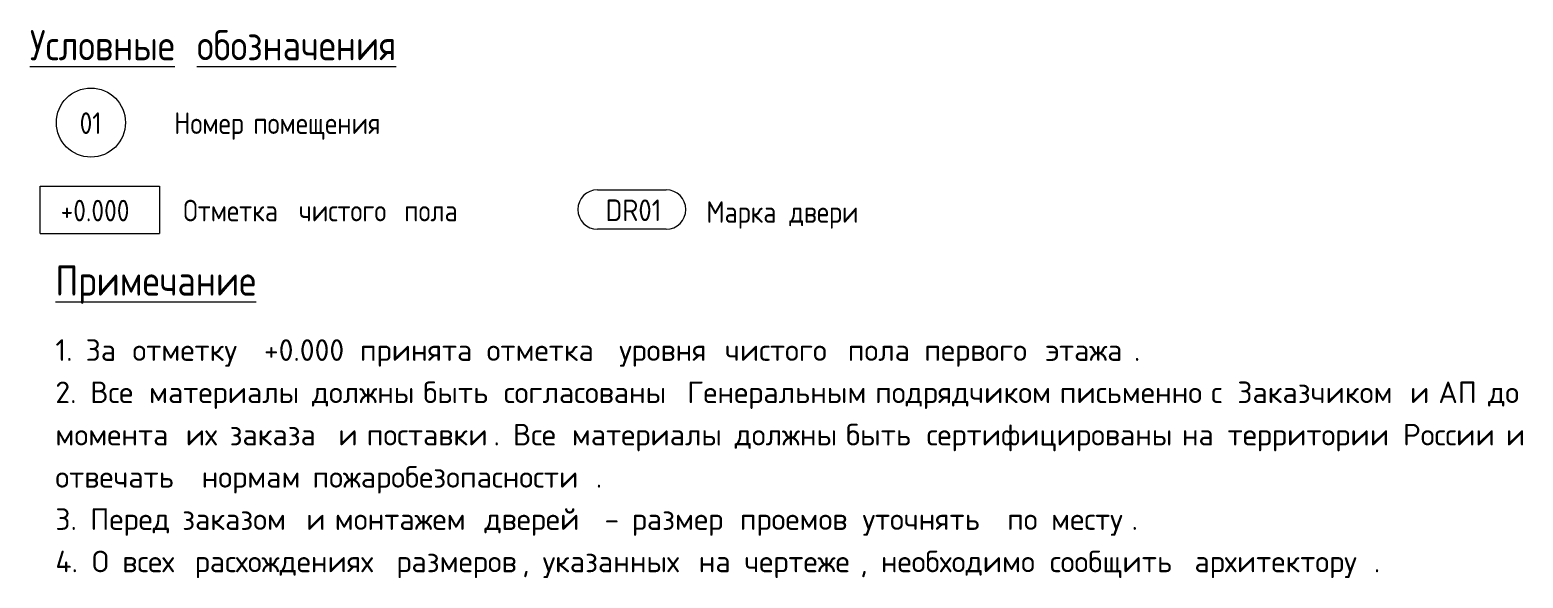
# Model space of a CAD drawing. Header units: millimetres. Extents: x -3456 to 185767, y -8553 to 29000.
# Drawn here: x 39019.9 to 39192.8, y 2388.3 to 2451.8 of the extents above; entities that cross this region are included whole.
import ezdxf

# ---------------------------------------------------------------- set-up
doc = ezdxf.new("R2010")
doc.units = ezdxf.units.MM
doc.layers.add('A-DETL', color=7, linetype='Continuous', lineweight=9)
doc.layers.add('G-ANNO-TEXT', color=7, linetype='Continuous', lineweight=9)
doc.styles.add('GOST Common_3', font='GOST_Common.ttf', dxfattribs={"width": 0.9, "height": 3.5})
doc.styles.add('GOST Common_4', font='GOST_Common.ttf', dxfattribs={"width": 0.9, "height": 2.5})
doc.styles.add('ISOCPEUR_3', font='isocpeur.ttf', dxfattribs={"width": 0.9, "height": 2.5})
doc.styles.add('ISOCPEUR_4', font='isocpeur.ttf', dxfattribs={"height": 2.5})

msp = doc.modelspace()

# ---------------------------------------------------------------- linework, layer by layer
at = {"layer": 'A-DETL'}
for p, q in [((39021.05, 2433.7), (39034.85, 2433.7)), ((39021.05, 2428.2), (39021.05, 2433.7)), ((39034.85, 2433.7), (39034.85, 2428.2)), ((39085.59, 2433.27), (39093.53, 2433.27)), ((39021.05, 2428.2), (39034.85, 2428.2)), ((39093.53, 2428.71), (39085.59, 2428.71))]:
    msp.add_line(p, q, dxfattribs=at)
msp.add_circle((39026.93, 2441.06), 4, dxfattribs=at)
for centre, start, end in [((39085.59, 2430.99), 90, 180), ((39093.53, 2430.99), 0, 90), ((39085.59, 2430.99), 180, 270), ((39093.53, 2430.99), 270, 0)]:
    msp.add_arc(centre, 2.28, start, end, dxfattribs=at)

# ---------------------------------------------------------------- texts
at = {"layer": 'G-ANNO-TEXT', "attachment_point": 1}
for s, insert, char_height, width, style in [('\\LУсловные', (39019.86, 2451.77), 3.5, 22.1506, 'GOST Common_3'), ('\\L\\fGOST Common|b0|i0|c204|p34|;\\W.9;\\L ', (39038.13, 2451.77), 3.5, 1.2987, 'GOST Common_3'), ('\\Lобозначения', (39039.21, 2451.77), 3.5, 30.1595, 'GOST Common_3'), ('01', (39025.62, 2442.24), 2.5, 3.319, 'GOST Common_4'), ('Номер', (39036.56, 2442.24), 2.5, 10.1734, 'GOST Common_4'), ('\\fGOST Common|b0|i0|c204|p34|;\\W.9; ', (39044.95, 2442.24), 2.5, 0.938, 'GOST Common_4'), ('помещения', (39045.73, 2442.24), 2.5, 18.543, 'GOST Common_4'), ('+0.000', (39023.42, 2432.12), 2.5, 10.5342, 'GOST Common_4'), ('Отметка', (39037.62, 2432.12), 2.5, 15.2962, 'GOST Common_4'), ('\\fGOST Common|b0|i0|c204|p34|;\\W.9; ', (39050.24, 2432.12), 2.5, 0.938, 'GOST Common_4'), ('чистого', (39051.01, 2432.12), 2.5, 13.8532, 'GOST Common_4'), ('\\fGOST Common|b0|i0|c204|p34|;\\W.9; ', (39062.44, 2432.12), 2.5, 0.938, 'GOST Common_4'), ('пола', (39063.21, 2432.12), 2.5, 8.0089, 'GOST Common_4'), ('\\fGOST Common|b0|i0|c204|p34|;\\W.9; ', (39069.82, 2432.12), 2.5, 0.938, 'GOST Common_4'), ('DR01', (39086.52, 2432.16), 2.5, 7.6481, 'ISOCPEUR_3'), ('Марка', (39098.19, 2431.96), 2.5, 10.6785, 'GOST Common_4'), ('\\fGOST Common|b0|i0|c204|p34|;\\W.9; ', (39107, 2431.96), 2.5, 0.938, 'GOST Common_4'), ('двери', (39107.78, 2431.96), 2.5, 9.7405, 'GOST Common_4'), ('\\LПримечание', (39022.81, 2424.52), 3.5, 28.5, 'GOST Common_3'), ('1. ', (39022.81, 2415.97), 2.5, 4.2489, 'ISOCPEUR_4'), ('За', (39026.32, 2415.97), 2.5, 4.73, 'ISOCPEUR_4'), ('\\fISOCPEUR|b0|i0|c204|p34|; ', (39030.22, 2415.97), 2.5, 1.8439, 'ISOCPEUR_4'), (' +0.000 ', (39045.37, 2415.97), 2.5, 15.3924, 'ISOCPEUR_4'), ('\\fISOCPEUR|b0|i0|c204|p34|; ', (39071.23, 2415.97), 2.5, 1.8439, 'ISOCPEUR_4'), ('\\fISOCPEUR|b0|i0|c204|p34|; ', (39086.58, 2415.97), 2.5, 1.8439, 'ISOCPEUR_4'), ('\\fISOCPEUR|b0|i0|c204|p34|; ', (39098.82, 2415.97), 2.5, 1.8439, 'ISOCPEUR_4'), ('\\fISOCPEUR|b0|i0|c204|p34|; ', (39113.04, 2415.97), 2.5, 1.8439, 'ISOCPEUR_4'), ('\\fISOCPEUR|b0|i0|c204|p34|; ', (39121.9, 2415.97), 2.5, 1.8439, 'ISOCPEUR_4'), ('\\fISOCPEUR|b0|i0|c204|p34|; ', (39135.92, 2415.97), 2.5, 1.8439, 'ISOCPEUR_4'), ('отметку', (39031.74, 2415.97), 2.5, 16.5148, 'ISOCPEUR_4'), ('принята', (39058.07, 2415.97), 2.5, 15.9536, 'ISOCPEUR_4'), ('отметка', (39072.75, 2415.97), 2.5, 16.7553, 'ISOCPEUR_4'), ('уровня', (39088.1, 2415.97), 2.5, 12.9873, 'ISOCPEUR_4'), ('чистого', (39100.34, 2415.97), 2.5, 15.3924, 'ISOCPEUR_4'), ('пола', (39114.56, 2415.97), 2.5, 8.8987, 'ISOCPEUR_4'), ('первого', (39123.42, 2415.97), 2.5, 15.1519, 'ISOCPEUR_4'), ('этажа', (39137.45, 2415.97), 2.5, 12.4262, 'ISOCPEUR_4'), ('\\fISOCPEUR|b0|i0|c204|p34|;.', (39147.7, 2415.97), 2.5, 0.8819, 'ISOCPEUR_4'), ('2. ', (39022.81, 2411.08), 2.5, 4.8903, 'ISOCPEUR_4'), ('Все', (39026.85, 2411.08), 2.5, 6.4135, 'ISOCPEUR_4'), ('\\fISOCPEUR|b0|i0|c204|p34|; ', (39032.14, 2411.08), 2.5, 1.8439, 'ISOCPEUR_4'), ('материалы', (39033.66, 2411.08), 2.5, 21.0042, 'ISOCPEUR_4'), ('\\fISOCPEUR|b0|i0|c204|p34|; ', (39050.99, 2411.08), 2.5, 1.8439, 'ISOCPEUR_4'), ('должны', (39052.51, 2411.08), 2.5, 13.789, 'ISOCPEUR_4'), ('\\fISOCPEUR|b0|i0|c204|p34|; ', (39063.89, 2411.08), 2.5, 1.8439, 'ISOCPEUR_4'), ('быть', (39065.41, 2411.08), 2.5, 9.4599, 'ISOCPEUR_4'), ('\\fISOCPEUR|b0|i0|c204|p34|; ', (39073.22, 2411.08), 2.5, 1.8439, 'ISOCPEUR_4'), ('согласованы', (39074.74, 2411.08), 2.5, 23.8903, 'ISOCPEUR_4'), ('\\fISOCPEUR|b0|i0|c204|p34|; ', (39094.45, 2411.08), 2.5, 1.8439, 'ISOCPEUR_4'), ('Генеральным', (39095.97, 2411.08), 2.5, 24.5316, 'ISOCPEUR_4'), ('\\fISOCPEUR|b0|i0|c204|p34|; ', (39116.21, 2411.08), 2.5, 1.8439, 'ISOCPEUR_4'), ('подрядчиком', (39117.73, 2411.08), 2.5, 24.0506, 'ISOCPEUR_4'), ('\\fISOCPEUR|b0|i0|c204|p34|; ', (39137.58, 2411.08), 2.5, 1.8439, 'ISOCPEUR_4'), ('письменно', (39139.1, 2411.08), 2.5, 19.4008, 'ISOCPEUR_4'), ('\\fISOCPEUR|b0|i0|c204|p34|; ', (39155.11, 2411.08), 2.5, 1.8439, 'ISOCPEUR_4'), ('\\fISOCPEUR|b0|i0|c204|p34|;с', (39156.63, 2411.08), 2.5, 1.8439, 'ISOCPEUR_4'), ('\\fISOCPEUR|b0|i0|c204|p34|; ', (39158.15, 2411.08), 2.5, 1.8439, 'ISOCPEUR_4'), ('Заказчиком', (39159.67, 2411.08), 2.5, 22.3671, 'ISOCPEUR_4'), ('\\fISOCPEUR|b0|i0|c204|p34|; ', (39178.13, 2411.08), 2.5, 1.8439, 'ISOCPEUR_4'), ('\\fISOCPEUR|b0|i0|c204|p34|;и', (39179.65, 2411.08), 2.5, 2.1646, 'ISOCPEUR_4'), ('\\fISOCPEUR|b0|i0|c204|p34|; ', (39181.43, 2411.08), 2.5, 1.8439, 'ISOCPEUR_4'), ('АП', (39182.95, 2411.08), 2.5, 5.1308, 'ISOCPEUR_4'), ('\\fISOCPEUR|b0|i0|c204|p34|; ', (39187.19, 2411.08), 2.5, 1.8439, 'ISOCPEUR_4'), ('до', (39188.71, 2411.08), 2.5, 4.3291, 'ISOCPEUR_4'), ('\\fISOCPEUR|b0|i0|c204|p34|; ', (39192.28, 2411.08), 2.5, 1.8439, 'ISOCPEUR_4'), ('момента', (39022.81, 2406.18), 2.5, 16.4346, 'ISOCPEUR_4'), ('\\fISOCPEUR|b0|i0|c204|p34|; ', (39036.37, 2406.18), 2.5, 1.8439, 'ISOCPEUR_4'), ('их', (39037.9, 2406.18), 2.5, 4.3291, 'ISOCPEUR_4'), ('\\fISOCPEUR|b0|i0|c204|p34|; ', (39041.47, 2406.18), 2.5, 1.8439, 'ISOCPEUR_4'), ('заказа', (39042.99, 2406.18), 2.5, 13.3882, 'ISOCPEUR_4'), ('\\fISOCPEUR|b0|i0|c204|p34|; ', (39054.04, 2406.18), 2.5, 1.8439, 'ISOCPEUR_4'), ('\\fISOCPEUR|b0|i0|c204|p34|;и', (39055.56, 2406.18), 2.5, 2.1646, 'ISOCPEUR_4'), ('\\fISOCPEUR|b0|i0|c204|p34|; ', (39057.34, 2406.18), 2.5, 1.8439, 'ISOCPEUR_4'), ('поставки', (39058.86, 2406.18), 2.5, 17.7975, 'ISOCPEUR_4'), ('Все', (39075.8, 2406.18), 2.5, 6.4135, 'ISOCPEUR_4'), ('\\fISOCPEUR|b0|i0|c204|p34|; ', (39081.09, 2406.18), 2.5, 1.8439, 'ISOCPEUR_4'), ('материалы', (39082.61, 2406.18), 2.5, 21.0042, 'ISOCPEUR_4'), ('\\fISOCPEUR|b0|i0|c204|p34|; ', (39099.94, 2406.18), 2.5, 1.8439, 'ISOCPEUR_4'), ('должны', (39101.46, 2406.18), 2.5, 13.789, 'ISOCPEUR_4'), ('\\fISOCPEUR|b0|i0|c204|p34|; ', (39112.84, 2406.18), 2.5, 1.8439, 'ISOCPEUR_4'), ('быть', (39114.36, 2406.18), 2.5, 9.4599, 'ISOCPEUR_4'), ('\\fISOCPEUR|b0|i0|c204|p34|; ', (39122.17, 2406.18), 2.5, 1.8439, 'ISOCPEUR_4'), ('сертифицированы', (39123.69, 2406.18), 2.5, 33.9915, 'ISOCPEUR_4'), ('\\fISOCPEUR|b0|i0|c204|p34|; ', (39151.73, 2406.18), 2.5, 1.8439, 'ISOCPEUR_4'), ('на', (39153.25, 2406.18), 2.5, 4.5696, 'ISOCPEUR_4'), ('\\fISOCPEUR|b0|i0|c204|p34|; ', (39157.02, 2406.18), 2.5, 1.8439, 'ISOCPEUR_4'), ('территории', (39158.55, 2406.18), 2.5, 22.7679, 'ISOCPEUR_4'), ('\\fISOCPEUR|b0|i0|c204|p34|; ', (39177.33, 2406.18), 2.5, 1.8439, 'ISOCPEUR_4'), ('России', (39178.85, 2406.18), 2.5, 12.5865, 'ISOCPEUR_4'), ('\\fISOCPEUR|b0|i0|c204|p34|; ', (39189.24, 2406.18), 2.5, 1.8439, 'ISOCPEUR_4'), ('\\fISOCPEUR|b0|i0|c204|p34|;и', (39190.76, 2406.18), 2.5, 2.1646, 'ISOCPEUR_4'), ('\\fISOCPEUR|b0|i0|c204|p34|; ', (39192.55, 2406.18), 2.5, 1.8439, 'ISOCPEUR_4'), ('. ', (39073.55, 2406.18), 2.5, 2.7257, 'ISOCPEUR_4'), ('отвечать', (39022.81, 2401.29), 2.5, 18.6793, 'ISOCPEUR_4'), ('\\fISOCPEUR|b0|i0|c204|p34|; ', (39038.23, 2401.29), 2.5, 1.8439, 'ISOCPEUR_4'), ('нормам', (39039.75, 2401.29), 2.5, 13.7089, 'ISOCPEUR_4'), ('\\fISOCPEUR|b0|i0|c204|p34|; ', (39051.06, 2401.29), 2.5, 1.8439, 'ISOCPEUR_4'), ('пожаробезопасности', (39052.58, 2401.29), 2.5, 39.7637, 'ISOCPEUR_4'), ('\\fISOCPEUR|b0|i0|c204|p34|;.', (39085.39, 2401.29), 2.5, 0.8819, 'ISOCPEUR_4'), ('3. ', (39022.81, 2396.4), 2.5, 4.8903, 'ISOCPEUR_4'), ('Перед', (39026.85, 2396.4), 2.5, 11.0633, 'ISOCPEUR_4'), ('\\fISOCPEUR|b0|i0|c204|p34|; ', (39035.98, 2396.4), 2.5, 1.8439, 'ISOCPEUR_4'), ('заказом', (39037.5, 2396.4), 2.5, 15.5527, 'ISOCPEUR_4'), ('\\fISOCPEUR|b0|i0|c204|p34|; ', (39050.33, 2396.4), 2.5, 1.8439, 'ISOCPEUR_4'), ('\\fISOCPEUR|b0|i0|c204|p34|;и', (39051.85, 2396.4), 2.5, 2.1646, 'ISOCPEUR_4'), ('\\fISOCPEUR|b0|i0|c204|p34|; ', (39053.64, 2396.4), 2.5, 1.8439, 'ISOCPEUR_4'), ('монтажем', (39055.16, 2396.4), 2.5, 19.1603, 'ISOCPEUR_4'), ('\\fISOCPEUR|b0|i0|c204|p34|; ', (39070.97, 2396.4), 2.5, 1.8439, 'ISOCPEUR_4'), ('дверей', (39072.49, 2396.4), 2.5, 12.9873, 'ISOCPEUR_4'), ('  - ', (39083.21, 2396.4), 2.5, 7.6962, 'ISOCPEUR_4'), ('размер', (39089.56, 2396.4), 2.5, 13.308, 'ISOCPEUR_4'), ('\\fISOCPEUR|b0|i0|c204|p34|; ', (39100.54, 2396.4), 2.5, 1.8439, 'ISOCPEUR_4'), ('проемов', (39102.06, 2396.4), 2.5, 15.3924, 'ISOCPEUR_4'), ('\\fISOCPEUR|b0|i0|c204|p34|; ', (39114.76, 2396.4), 2.5, 1.8439, 'ISOCPEUR_4'), ('уточнять', (39116.28, 2396.4), 2.5, 18.4388, 'ISOCPEUR_4'), ('\\fISOCPEUR|b0|i0|c204|p34|; ', (39131.49, 2396.4), 2.5, 1.8439, 'ISOCPEUR_4'), ('по', (39133.01, 2396.4), 2.5, 4.3291, 'ISOCPEUR_4'), ('\\fISOCPEUR|b0|i0|c204|p34|; ', (39136.59, 2396.4), 2.5, 1.8439, 'ISOCPEUR_4'), ('месту', (39138.11, 2396.4), 2.5, 11.3038, 'ISOCPEUR_4'), ('\\fISOCPEUR|b0|i0|c204|p34|;.', (39147.43, 2396.4), 2.5, 0.8819, 'ISOCPEUR_4'), ('4. ', (39022.81, 2391.5), 2.5, 5.1308, 'ISOCPEUR_4'), ('\\fISOCPEUR|b0|i0|c204|p34|;О', (39027.05, 2391.5), 2.5, 2.4051, 'ISOCPEUR_4'), ('\\fISOCPEUR|b0|i0|c204|p34|; ', (39029.03, 2391.5), 2.5, 1.8439, 'ISOCPEUR_4'), ('\\fISOCPEUR|b0|i0|c204|p34|; ', (39037.43, 2391.5), 2.5, 1.8439, 'ISOCPEUR_4'), ('\\fISOCPEUR|b0|i0|c204|p34|; ', (39060.78, 2391.5), 2.5, 1.8439, 'ISOCPEUR_4'), ('\\fISOCPEUR|b0|i0|c204|p34|; ', (39095.77, 2391.5), 2.5, 1.8439, 'ISOCPEUR_4'), ('\\fISOCPEUR|b0|i0|c204|p34|; ', (39101.07, 2391.5), 2.5, 1.8439, 'ISOCPEUR_4'), ('необходимо', (39118.4, 2391.5), 2.5, 21.8861, 'ISOCPEUR_4'), ('\\fISOCPEUR|b0|i0|c204|p34|; ', (39136.45, 2391.5), 2.5, 1.8439, 'ISOCPEUR_4'), ('сообщить', (39137.97, 2391.5), 2.5, 18.4388, 'ISOCPEUR_4'), ('\\fISOCPEUR|b0|i0|c204|p34|; ', (39153.19, 2391.5), 2.5, 1.8439, 'ISOCPEUR_4'), ('всех', (39030.55, 2391.5), 2.5, 8.3376, 'ISOCPEUR_4'), ('расхождениях', (39038.95, 2391.5), 2.5, 26.4557, 'ISOCPEUR_4'), ('размеров', (39062.3, 2391.5), 2.5, 17.6371, 'ISOCPEUR_4'), ('указанных', (39079.24, 2391.5), 2.5, 20.0422, 'ISOCPEUR_4'), ('на', (39097.3, 2391.5), 2.5, 4.5696, 'ISOCPEUR_4'), ('чертеже', (39102.59, 2391.5), 2.5, 16.2743, 'ISOCPEUR_4'), ('архитектору', (39154.71, 2391.5), 2.5, 25.173, 'ISOCPEUR_4'), (', ', (39076.86, 2391.5), 2.5, 2.8861, 'ISOCPEUR_4'), (', ', (39116.01, 2391.5), 2.5, 2.8861, 'ISOCPEUR_4'), ('\\fISOCPEUR|b0|i0|c204|p34|;.', (39175.48, 2391.5), 2.5, 0.8819, 'ISOCPEUR_4')]:
    msp.add_mtext(s, dxfattribs=dict(at, insert=insert, char_height=char_height, width=width, style=style))

doc.saveas('drawing.dxf')
